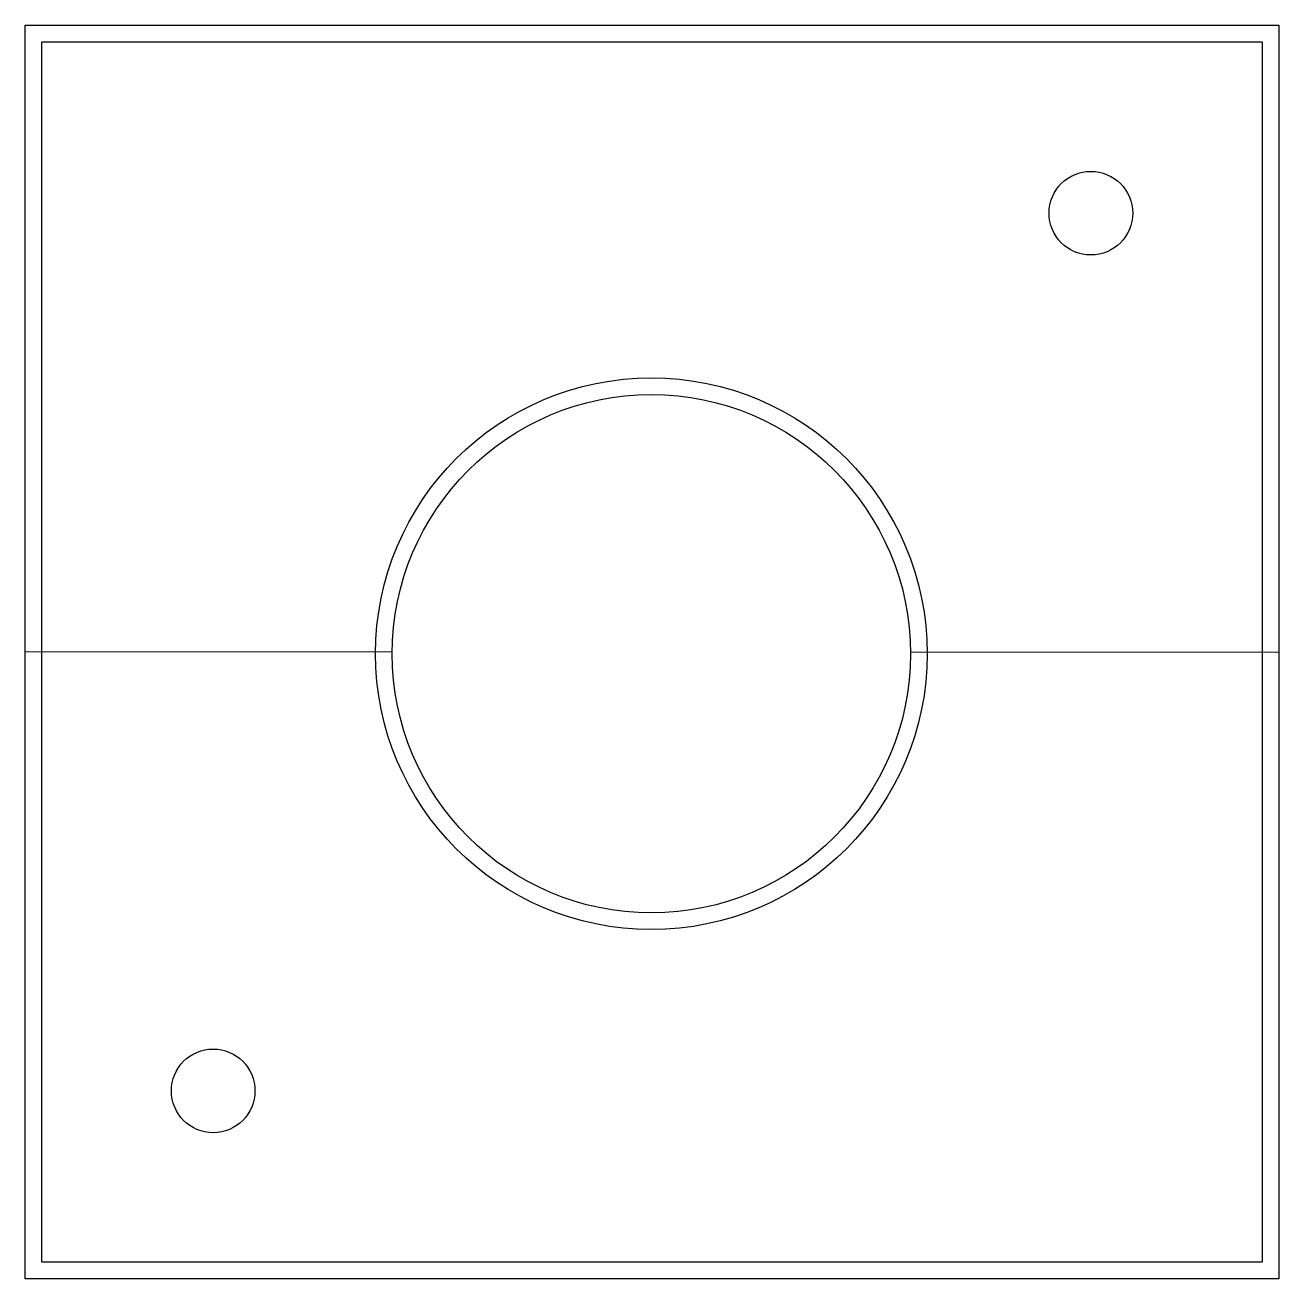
# Model space of a CAD drawing. Header units: metres. Extents: x -0.75 to 0.75, y -0.75 to 0.75.
import ezdxf

# ---------------------------------------------------------------- set-up
doc = ezdxf.new("R2010")
doc.units = ezdxf.units.M
doc.header["$LTSCALE"] = 0.2

msp = doc.modelspace()

# ---------------------------------------------------------------- linework, layer by layer
at = {"flags": 128}
for points in [[(-0.7492, 0.752), (0.7508, 0.752), (0.7508, -0.748), (-0.7492, -0.748), (-0.7492, 0.752)], [(-0.31, 0.0021), (-0.7492, 0.002)], [(0.31, 0.0021), (0.7508, 0.002)]]:
    msp.add_lwpolyline(points, dxfattribs=at)
msp.add_lwpolyline([(-0.7292, 0.732), (0.7308, 0.732), (0.7308, -0.728), (-0.7292, -0.728)], close=True, dxfattribs=at)
for centre, radius in [((0.5258, 0.527), 0.05), ((0, 0), 0.33), ((0, 0), 0.31), ((-0.5242, -0.523), 0.05)]:
    msp.add_circle(centre, radius)

doc.saveas('drawing.dxf')
